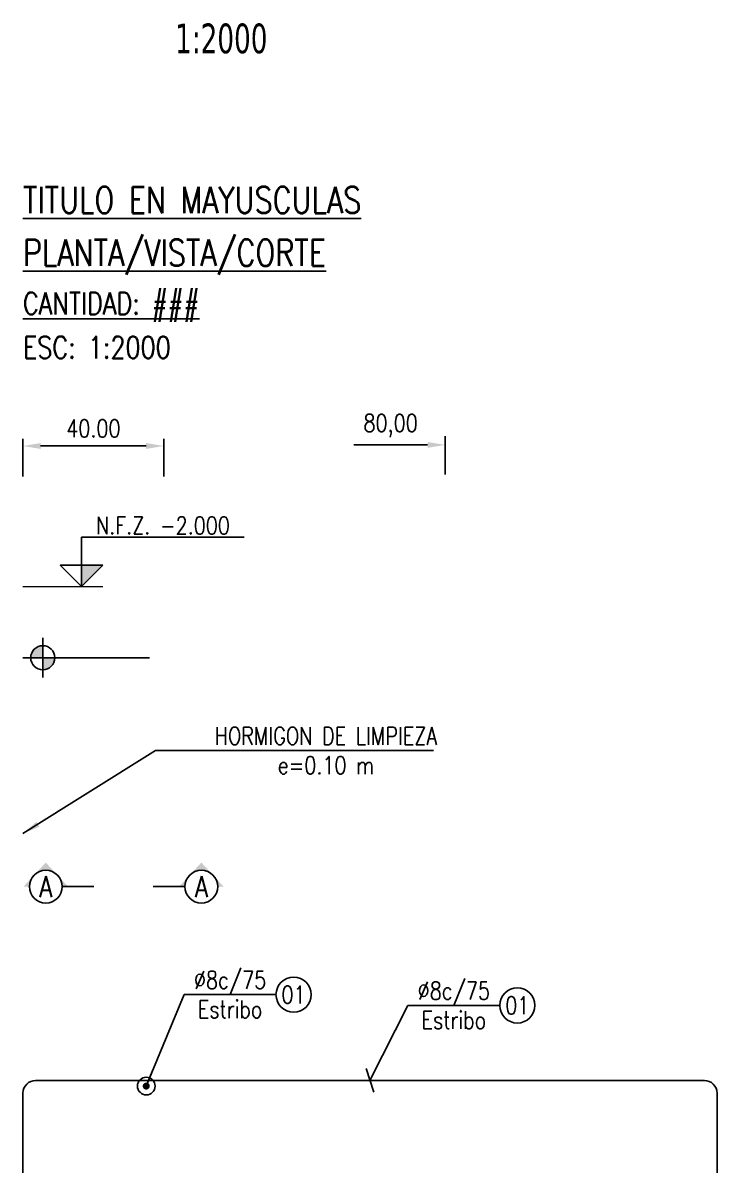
# Model space of a CAD drawing. Header units: millimetres. Extents: x -940 to 1351, y -586 to 711.
# Drawn here: x -711.5 to -514.2, y 384.4 to 711.2 of the extents above; entities that cross this region are included whole.
import ezdxf

# ---------------------------------------------------------------- set-up
doc = ezdxf.new("R2010")
doc.units = ezdxf.units.MM
doc.header["$PDMODE"] = 35
doc.header["$PDSIZE"] = 1
doc.layers.add('00-SIMB', color=1, linetype='Continuous', lineweight=0)
for name, color, linetype in [('CI-Armaduras', 4, 'Continuous'), ('CI-Posiciones', 3, 'Continuous'), ('GE-Cotas', 1, 'Continuous'), ('GE-Simbologia', 2, 'Continuous'), ('GE-Textos', 3, 'Continuous'), ('GE-Titulos', 4, 'Continuous'), ('ZZ-Rotulo-Textos', 7, 'Continuous')]:
    doc.layers.add(name, color=color, linetype=linetype)
doc.styles.add('Romans', font='romans.shx', dxfattribs={"width": 0.8})
doc.styles.add('Romans PF', font='romans.shx', dxfattribs={"width": 0.8})
doc.styles.add('Tahoma', font='tahoma.ttf', dxfattribs={"width": 0.75})
doc.dimstyles.new('1-25', dxfattribs={"dimscale": 25, "dimtxt": 2.5, "dimasz": 2.5, "dimexe": 1.25, "dimexo": 1.25, "dimgap": 1.25, "dimtad": 1, "dimdec": 0, "dimzin": 12, "dimtxsty": 'Romans PF', "dimcen": 0, "dimclrd": 2, "dimclre": 2, "dimclrt": 3, "dimadec": 0, "dimazin": 3, "dimtfac": 1, "dimtdec": 0, "dimtmove": 0, "dimatfit": 3, "dimfxl": 1, "dimlwd": -1, "dimlwe": -1, "dimarcsym": 0})
doc.dimstyles.new('COTAS GENERAL', dxfattribs={"dimscale": 0.1, "dimtxt": 2.5, "dimasz": 2.5, "dimexe": 1, "dimexo": 1, "dimgap": 1.25, "dimtad": 1, "dimzin": 1, "dimdsep": 46, "dimtxsty": 'Romans', "dimcen": 1, "dimclrd": 2, "dimclre": 1, "dimclrt": 3, "dimaunit": 1, "dimadec": 3, "dimazin": 0, "dimtfac": 1, "dimtix": 1, "dimtmove": 0, "dimatfit": 0, "dimfxl": 1.5, "dimtolj": 1, "dimarcsym": 0})
doc.dimstyles.new('COTAS REPLANTEO', dxfattribs={"dimscale": 0.1, "dimtxt": 2.5, "dimasz": 2.5, "dimexe": 1.25, "dimexo": 1.25, "dimgap": 1.25, "dimtad": 1, "dimjust": 1, "dimzin": 1, "dimtxsty": 'Romans PF', "dimcen": 0, "dimse2": 1, "dimsd2": 1, "dimclrd": 2, "dimclre": 1, "dimclrt": 3, "dimadec": 0, "dimazin": 3, "dimtfac": 1, "dimtmove": 0, "dimatfit": 3, "dimfxl": 1, "dimlwd": -1, "dimlwe": -1, "dimarcsym": 0})

# ---------------------------------------------------------------- blocks, each defined once
blk = doc.blocks.new('*D77')
at = {"layer": 'Defpoints', "color": 0, "transparency": 16777216}
for p in [(-671.46, 591), (-711.46, 580.36), (-671.46, 580.36)]:
    blk.add_point(p, dxfattribs=at)
at = {"layer": 'GE-Cotas', "color": 1, "lineweight": -2, "transparency": 16777216}
for p, q in [((-711.46, 582.36), (-711.46, 593)), ((-671.46, 582.36), (-671.46, 593))]:
    blk.add_line(p, q, dxfattribs=at)
at = {"layer": 'GE-Cotas', "color": 2, "lineweight": -2, "transparency": 16777216}
blk.add_line((-706.46, 591), (-676.46, 591), dxfattribs=at)
at = {"layer": 'GE-Cotas', "color": 2, "transparency": 16777216}
for points in [[(-706.46, 591.84), (-706.46, 590.17), (-711.46, 591)], [(-676.46, 591.84), (-676.46, 590.17), (-671.46, 591)]]:
    blk.add_solid(points, dxfattribs=at)
at = {"layer": 'GE-Cotas', "color": 3, "transparency": 16777216, "insert": (-691.46, 596), "char_height": 5, "attachment_point": 5, "style": 'Romans'}
blk.add_mtext('\\A1;40.00', dxfattribs=at)
blk = doc.blocks.new('*D78')
at = {"layer": 'Defpoints', "color": 0, "transparency": 16777216}
for p in [(-671.46, 591.31), (-671.46, 580.36), (-591.46, 580.36)]:
    blk.add_point(p, dxfattribs=at)
at = {"layer": 'GE-Cotas', "color": 1, "transparency": 16777216}
blk.add_line((-591.46, 582.86), (-591.46, 593.81), dxfattribs=at)
at = {"layer": 'GE-Cotas', "color": 2, "transparency": 16777216}
blk.add_line((-596.46, 591.31), (-617.46, 591.31), dxfattribs=at)
blk.add_solid([(-596.46, 592.14), (-596.46, 590.47), (-591.46, 591.31)], dxfattribs=at)
at = {"layer": 'GE-Cotas', "color": 3, "transparency": 16777216, "insert": (-606.96, 596.78), "char_height": 5, "attachment_point": 5, "style": 'Romans PF'}
blk.add_mtext('80,00', dxfattribs=at)

msp = doc.modelspace()

# ---------------------------------------------------------------- hatches: boundary and pattern name
at = {"layer": 'GE-Simbologia'}
h = msp.add_hatch(color=2, dxfattribs=at)
h.paths.add_polyline_path([(-705.838, 530.843), (-702.413, 530.843, -0.4142136), (-705.838, 527.418)])
h.paths.add_polyline_path([(-705.838, 530.843), (-709.262, 530.843, -0.4142136), (-705.838, 534.267)])
h = msp.add_hatch(color=256, dxfattribs=at)
h.paths.add_polyline_path([(-701.696, 469.083), (-704.987, 472.643), (-708.278, 469.083, -0.1989124), (-704.987, 470.446, -0.1989124)])
h.paths.add_polyline_path([(-700.333, 465.792), (-698.653, 465.792), (-701.448, 468.815, -0.1785979)])
h.paths.add_polyline_path([(-709.642, 465.792, -0.1785979), (-708.526, 468.815), (-711.321, 465.792)])
h = msp.add_hatch(color=256, dxfattribs=at)
h.paths.add_polyline_path([(-664.05, 469.083), (-660.759, 472.643), (-657.468, 469.083, 0.1989124), (-660.759, 470.446, 0.1989124)])
h.paths.add_polyline_path([(-665.413, 465.792), (-667.093, 465.792), (-664.298, 468.815, 0.1785979)])
h.paths.add_polyline_path([(-656.104, 465.792, 0.1785979), (-657.22, 468.815), (-654.425, 465.792)])

# ---------------------------------------------------------------- linework, layer by layer
at = {"layer": '00-SIMB'}
msp.add_line((-711.463, 551.065), (-688.757, 551.065), dxfattribs=at)
at = {"layer": 'CI-Armaduras'}
msp.add_lwpolyline([(-514.185, 384.434), (-514.185, 407.127, 0.4142136), (-517.785, 410.727), (-707.863, 410.727, 0.4142136), (-711.463, 407.127), (-711.463, 384.434)], format="xyb", dxfattribs=at)
at = {"layer": 'CI-Armaduras', "const_width": 1}
msp.add_lwpolyline([(-676.924, 409.127, 1), (-675.924, 409.127, 1)], format="xyb", close=True, dxfattribs=at)
at = {"layer": 'CI-Posiciones'}
for centre in [(-634.545, 435.11), (-570.945, 432.042)]:
    msp.add_circle(centre, 5, dxfattribs=at)
at = {"layer": 'GE-Simbologia', "color": 2}
for p, q in [((-694.805, 551.065), (-694.805, 565.113)), ((-648.549, 565.113), (-694.805, 565.113)), ((-705.838, 525.218), (-705.838, 536.468)), ((-675.474, 530.843), (-711.463, 530.843))]:
    msp.add_line(p, q, dxfattribs=at)
at = {"layer": 'GE-Simbologia'}
for p, q in [((-691.33, 465.792), (-700.333, 465.792)), ((-674.416, 465.792), (-665.413, 465.792))]:
    msp.add_line(p, q, dxfattribs=at)
at = {"layer": 'GE-Simbologia', "color": 2}
msp.add_lwpolyline([(-688.757, 557.113), (-700.853, 557.113), (-694.805, 551.065), (-688.757, 557.113)], dxfattribs=at)
msp.add_circle((-705.838, 530.843), 3.424, dxfattribs=at)
at = {"layer": 'GE-Simbologia'}
for centre in [(-704.987, 465.792), (-660.759, 465.792)]:
    msp.add_circle(centre, 4.654, dxfattribs=at)
at = {"layer": 'GE-Simbologia', "color": 2}
msp.add_solid([(-694.805, 551.065), (-694.805, 557.113), (-688.757, 557.113)], dxfattribs=at)

# ---------------------------------------------------------------- texts
at = {"layer": 'CI-Posiciones', "char_height": 5, "attachment_point": 5, "style": 'Romans'}
for s, insert, width in [('%%C8c/75\\PEstribo', (-652.595, 435.118), 48.50258), ('%%C8c/75\\PEstribo', (-588.995, 432.05), 48.50258), ('01', (-634.545, 435.11), 5.33333), ('01', (-570.945, 432.042), 5.33333)]:
    msp.add_mtext(s, dxfattribs=dict(at, insert=insert, width=width))
at = {"layer": 'GE-Textos', "style": 'Romans'}
for s, insert, char_height, width, attachment_point in [('N.F.Z. -2.000', (-671.677, 565.913), 5, 48.50258, 8), ('A', (-704.987, 465.792), 6, 58.20309, 5), ('A', (-660.759, 465.792), 6, 58.20309, 5)]:
    msp.add_mtext(s, dxfattribs=dict(at, insert=insert, char_height=char_height, width=width, attachment_point=attachment_point))
at = {"layer": 'GE-Textos', "insert": (-634.287, 504.452), "char_height": 5, "attachment_point": 5, "style": 'Romans'}
msp.add_mtext('\\pi17.904;HORMIGON DE LIMPIEZA\\Pe=0.10 m ', dxfattribs=at)
at = {"layer": 'GE-Titulos', "insert": (-711.463, 640.284), "char_height": 10, "width": 713.55582, "attachment_point": 4, "line_spacing_factor": 1.200001, "style": 'Romans PF'}
msp.add_mtext('{\\H0.75x;\\LTITULO EN MAYUSCULAS\\PPLANTA/VISTA/CORTE\\P\\H0.83333x;\\C3;CANTIDAD: ###\\P\\lESC: 1:2000}', dxfattribs=at)
at = {"layer": 'ZZ-Rotulo-Textos', "style": 'Tahoma', "width": 0.75}
msp.add_text('1:2000', height=8.4375, rotation=0, dxfattribs=at).set_placement((-668.232, 702.598))

# ---------------------------------------------------------------- dimensions: what is measured, and where the dimension line sits
at = {"layer": 'GE-Cotas'}
for base, p1, dimstyle, override, picture, middle in [((-671.463, 591.004), (-711.463, 580.359), 'COTAS GENERAL', {"dimscale": 2, "dimdec": 2, "dimzin": 1}, '*D77', (-691.463, 596.004)), ((-671.463, 591.306), (-591.463, 580.359), 'COTAS REPLANTEO', {"dimscale": 2, "dimdec": 2, "dimzin": 0}, '*D78', (-606.963, 596.782))]:
    dim = msp.add_linear_dim(base=base, p1=p1, p2=(-671.463, 580.359), angle=0, dimstyle=dimstyle, override=override, dxfattribs=at)
    dim.commit()
    dim.dimension.update_dxf_attribs({"geometry": picture, "text_midpoint": middle})

# ---------------------------------------------------------------- leaders
at = {"layer": 'GE-Simbologia'}
msp.add_leader([(-711.463, 480.859), (-673.826, 504.452), (-594.748, 504.452)], dimstyle='COTAS REPLANTEO', override={"dimscale": 2, "dimtxt": 2, "dimexe": 0.5, "dimexo": 1, "dimgap": 0.5, "dimzin": 0, "dimdsep": 46}, dxfattribs=at)
at = {"layer": 'GE-Simbologia', "ltscale": 0.2}
for points, override in [([(-676.424, 409.127), (-665.645, 435.117), (-639.545, 435.119)], {"dimscale": 2, "dimasz": 2.5, "dimgap": 1.25, "dimtad": 0, "dimldrblk": 'Origin'}), ([(-612.824, 410.727), (-602.045, 432.049), (-575.945, 432.051)], {"dimscale": 2, "dimasz": 2.5, "dimgap": 1.25, "dimtad": 0, "dimldrblk": 'Oblique'})]:
    msp.add_leader(points, dimstyle='1-25', override=override, dxfattribs=at)

doc.saveas('drawing.dxf')
